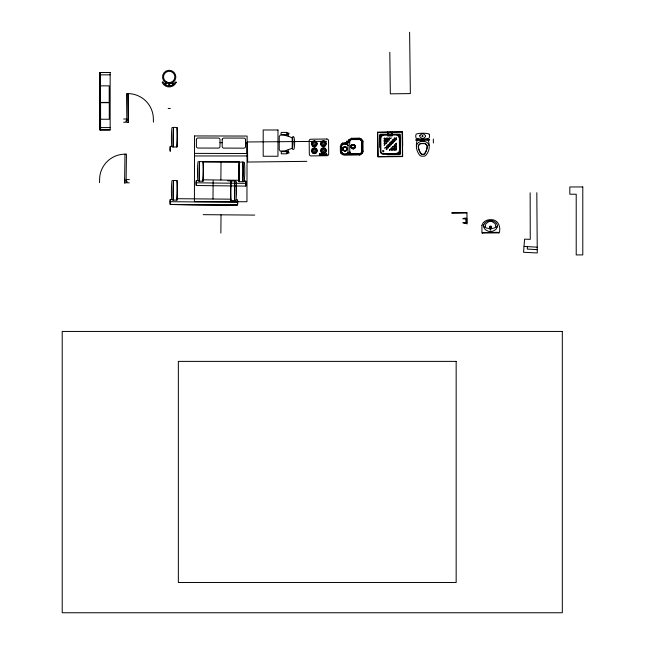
<?xml version="1.0" encoding="UTF-8"?>
<svg xmlns="http://www.w3.org/2000/svg" width="645" height="645" viewBox="0 0 645 645"><rect width="100%" height="100%" fill="white"/><g stroke="black" fill="none" stroke-linecap="round" stroke-linejoin="round"><path stroke-width="0.97" d="M170.28 146.359L170.24 151.333A10.425 10.425 0 0 1 170.28 146.359L171.788 146.367L172.336 146.979L176.915 147.02L177.165 145.633M171.788 199.45L170.28 199.434L170.24 204.417A1248.599 1248.599 0 0 0 237.481 204.989A10.425 10.425 0 0 0 237.521 200.006L236.014 199.998L235.457 200.595L230.878 200.555L230.652 199.168L177.165 198.708L176.915 200.095L172.336 200.055L171.788 199.45A99.556 99.556 0 0 1 171.949 180.737A11.054 11.054 0 0 1 177.077 180.777A106.498 106.498 0 0 1 177.077 198.612L176.915 200.095L177.085 180.568M177.085 127.484L176.915 147.02L177.077 145.536A106.498 106.498 0 0 0 177.077 127.702A11.054 11.054 0 0 0 171.949 127.654A99.556 99.556 0 0 0 171.788 146.367M238.9 180.269L239.126 181.656L243.713 181.697L244.261 181.1L245.769 181.116L245.729 186.091L196.282 185.518L196.33 180.544L197.838 180.552L198.378 181.164L202.957 181.197L203.215 179.818L238.997 180.269M203.127 161.669L202.957 181.197L203.127 179.721A106.498 106.498 0 0 0 203.127 161.887A11.054 11.054 0 0 0 197.991 161.839A99.556 99.556 0 0 0 197.838 180.552M212.995 199.015L213.148 180.785M220.872 179.963L221.025 161.734M220.872 233.047L221.025 214.817M231.039 181.027L230.878 200.555L230.741 199.071A106.498 106.498 0 0 1 231.039 181.237A11.054 11.054 0 0 1 236.175 181.277A99.556 99.556 0 0 1 236.014 199.998M237.521 200.006L237.481 204.989L170.24 204.417A10.425 10.425 0 0 1 170.28 199.434M239.037 180.116L239.19 161.887L203.215 161.581M239.295 162.129L239.126 181.656L238.989 180.181A106.498 106.498 0 0 1 239.295 162.347A11.054 11.054 0 0 1 244.423 162.387A99.556 99.556 0 0 1 244.261 181.1M99.556 182.648L99.604 178.891A25.518 25.518 0 0 1 124.969 154.163M124.598 182.954L124.969 154.115L126.452 154.115L126.081 182.954L124.598 182.954L124.638 179.197M482.573 233.063L482.944 232.522L498.246 232.337L498.625 232.869M319.251 154.542L319.936 153.8L320.565 154.776L319.42 154.937L319.775 154.042L320.63 154.494M319.46 154.526L319.936 154.969L320.42 154.494M321.387 154.518C322.25 152.252 323.637 156.163 321.524 154.881C321.621 155.558 323.33 153.236 322.218 154.929M321.597 154.534L322.178 153.994M324.282 154.921C322.911 152.921 325.943 155.743 324.338 153.978M324.903 154.437C323.919 156.445 324.588 152.518 324.693 154.437M325.661 154.413C326.701 152.22 327.749 156.235 325.773 154.784C325.918 152.502 327.604 156.082 326.475 153.953M325.87 154.413L326.483 154.881M380.195 138.369L381.155 135.773L383.952 134.523M400.069 150.277L399.11 152.873L396.312 154.123M527.449 246.608L527.271 249.067L537.245 249.655M363.079 151.172L362.788 152.518A1.701 1.701 0 0 1 362.659 152.784L362.2 153.51M340.326 146.609L341.269 144.109M349.703 141.102L349.775 152.107M350.953 146.512L351.178 145.673M361.668 152.147L361.643 141.311M341.552 145.996L342.422 144.375M342.995 148.044L342.713 149.019L343.463 150.478M343.132 148.35L343.043 148.761M343.196 148.189L343.761 147.447M346.994 149.027L346.873 149.64M346.873 149.85L347.042 148.584M349.566 141.747L349.646 141.279M348.05 152.607L347.961 145.157M351.033 146.512L351.283 145.48L351.09 145.867M354.984 147.012L354.315 148.108M355.258 146.794L355.121 147.407L355.306 146.238M343.035 147.955L342.866 148.382L343.019 147.818M343.1 148.487L343.253 148.052M348.55 140.408L348.147 141.69M346.55 149.842L346.76 149.293M351.501 145.746L351.372 147.278M351.469 146.625L351.614 146.036M354.508 147.552L354.766 146.842M354.798 147.536L355.016 146.729M355.25 147.286L354.597 148.205M348.445 140.707L349.001 139.618M341.608 145.609L342.003 144.803M349.663 141.207L350.63 139.917M346.623 150.253L346.268 150.616M346.671 150.051L347.002 149.503M351.251 145.706L351.67 145.133M348.163 152.293L347.139 153.647M351.573 146.109L351.912 145.568M348.905 153.3L349.227 153.373M361.708 152.035L361.248 152.873M495.61 226.524L495.215 223.702L492.014 221.525A6.297 6.297 0 0 0 488.902 221.566L485.758 223.815L485.435 226.645M164.773 84.293L165.701 82.633M165.588 84.906L166.595 83.092M348.211 141.561L347.647 142.287M342.971 147.915L344.212 146.947M346.188 150.317L346.76 148.624M346.913 149.761L346.397 150.406M351.13 145.762L351.493 145.19M351.42 145.907L352.517 144.883M354.589 147.415L353.492 148.285M361.418 152.631L360.628 153.413M380.316 134.781L380.348 151.881L381.147 153.518L382.799 154.276L399.819 153.978M399.948 153.865L399.787 134.636M341.157 144.254L342.632 143.061M312.285 145.98L313.397 144.762M315.268 142.722L316.381 141.513M321.476 152.809L322.589 151.591M324.451 149.559L325.572 148.342M348.913 139.739L351.589 138.256M343.164 147.737L343.575 147.197M346.172 150.624L346.599 150.172M351.428 145.27L352.436 144.657M351.581 145.625L352.065 145.109M351.807 145.689L352.412 145.19M354.476 148.406L354.927 147.947M362.321 153.365L361.119 154.445A1.701 1.701 0 0 1 360.853 154.582L359.45 154.985M312.228 152.784L313.414 151.64M315.405 149.729L316.598 148.584M321.25 145.738L322.444 144.593M324.435 142.682L325.628 141.537M344.753 144.109L345.688 143.23M340.899 149.463L341.834 148.584M355.129 139.626L356.064 138.748M351.275 154.655L352.202 153.776M361.676 147.036L362.603 146.165M342.293 144.48L343.164 143.98M347.768 142.19L342.463 143.15M343.696 147.503L345.776 147.278M351.533 145.149L352.291 144.714M352.243 145.294L352.92 145.036M346.317 150.18L345.123 150.809M346.413 150.487L345.51 150.978L346.059 150.769M353.758 148.189L353.331 148.31M354.516 147.939L352.823 148.503M354.186 148.503L354.661 148.132M354.573 148.334L353.283 148.761M380.453 134.668L399.674 134.507M350.437 140.054L351.323 139.578M343.745 147.076L344.833 146.746M344.293 146.842L345.478 146.826M354.355 148.39L353.92 148.705M346.744 153.849L347.236 153.583M360.829 153.276L359.684 153.752M360.378 153.542L359.862 153.728M346.841 142.642L347.333 142.489M352.307 144.98L352.783 144.811M345.857 150.559L344.551 150.785M345.309 151.019L344.446 151.051M351.388 139.562L360.095 139.554M342.842 144.101L343.672 143.875M352.114 144.698L354.129 144.673L355.322 146.342M352.065 144.819L352.904 144.544M345.043 151.099L345.873 150.874M353.46 148.826L353.976 148.689M346.131 154.01L346.889 153.784M351.203 139.618L351.815 139.481M352.896 144.464L353.339 144.456M346.357 153.962L343.616 154.01M359.846 154.929L344.253 155.171L342.116 154.469L340.842 153.042M324.161 153.752L323.524 154.389L324.161 155.123M319.936 155.179L319.928 153.8M322.073 155.155L322.065 153.776M463.997 222.928L466.174 222.856M351.428 138.272L359.346 138.175M424.668 141.521L420.717 141.569L420.709 140.949L424.66 140.9L424.668 141.521A5.394 5.394 0 0 1 429.256 147.197A13.36 13.36 0 0 1 426.111 155.002L425.902 155.203A5.015 5.015 0 0 1 424.41 156.146L421.387 156.179A4.725 4.725 0 0 1 419.887 155.397L419.677 155.203A16.319 16.319 0 0 1 416.404 147.495A5.418 5.418 0 0 1 420.717 141.529M311.301 143.779L313.663 143.754M315.002 143.738L317.364 143.706M320.412 143.674L322.766 143.642M324.113 143.633L326.467 143.601M343.43 143.908L346.244 143.875M352.88 144.794L353.355 144.794M352.759 145.069L353.492 145.052M344.559 146.77L345.22 146.77M352.315 148.084L353.412 148.294M353.565 148.818L352.46 148.737M311.382 150.72L313.744 150.688M315.083 150.672L317.445 150.648M320.492 150.608L322.847 150.583M324.193 150.567L326.547 150.543M344.664 151.091L345.22 151.083M348.494 153.107L349.517 153.091M359.805 153.736L351.606 153.808M306.794 161.347L247.672 162.04L247.438 141.973L326.588 141.311M463.94 218.228L466.682 218.187L466.738 223.275L463.997 223.307M462.634 218.808L466.029 218.76L466.077 222.67M462.683 222.759L466.029 222.719M123.663 119.027L126.863 119.011L126.863 120.542L125.92 120.938L125.92 122.219L123.687 122.227M110.142 72.49L99.798 72.514L99.798 129.911L110.15 129.911L110.15 72.514L99.798 72.514L99.91 129.927L110.15 129.911M100.467 74.844L110.15 74.828M99.822 85.866L109.215 85.858L109.215 102.41L100.491 102.41L100.491 85.858M99.854 102.555L100.523 102.555M99.886 119.244L109.279 119.244L109.279 102.7L100.555 102.7L100.555 119.244M100.572 127.589L110.255 127.573M128.371 122.445L128 93.614L128.371 122.445L126.888 122.445L126.517 93.614L128 93.614A25.518 25.518 0 0 1 153.365 118.382L153.413 122.139M287.033 132.854L289.081 133.257L288.686 134.192L287.025 134.192M292.29 142.319L292.886 142.319M292.29 143.964L292.886 143.964M287.025 152.026L288.686 152.026L289.081 152.978L287.033 153.381M247.051 155.953L194.516 155.953L194.516 153.389L247.075 153.502L247.075 142.747L245.519 142.747M466.94 212.777L451.839 212.963L466.94 212.777L467.077 224.041M168.184 108.449L170.353 108.457M219.993 142.69L222.194 142.698M203.127 162.016L239.263 162.04M227.733 180.906L230.95 180.939M170.264 201.7L237.505 202.272M203.215 214.664L254.702 215.099M463.94 218.599L466.117 218.623M196.306 182.801L245.753 183.374M129.29 182.833L127.049 182.769L127.081 181.487L126.154 181.068L126.194 179.544L129.395 179.633M326.297 155.098L326.338 153.728M396.086 134.386L398.916 135.571L399.932 138.143M524.062 246.406L537.221 247.196M359.144 138.167L360.934 138.667M359.265 139.376L359.757 139.449M344.769 151.091L342.938 149.688M343.551 153.994L343.011 153.833M353.645 144.601L354.186 144.794M353.267 144.778L354.161 145.085M346.018 143.851L347.357 144.383M352.517 148.415L351.444 147.455M344.946 146.746L346.413 147.366L346.905 148.334M353.057 148.769L351.404 147.85M345.083 147.076L345.494 147.165M351.847 153.849L350.549 153.284M353.831 144.561L354.573 144.964M353.807 144.641L354.516 145.028M353.331 145.028L354.161 145.383M352.235 148.044L351.598 147.262M352.186 148.269L352.92 148.511M345.559 146.939L346.405 147.455M343.987 150.575L344.736 150.809M380.308 148.011L379.752 147.197L379.615 135.256L380.187 134.208L400.069 134.16L400.472 154.034L399.44 154.639L387.5 154.776L386.669 154.236M359.983 139.513L360.619 139.828M354.436 144.875L354.895 145.302M350.686 153.389L350.187 152.905M343.793 150.793L344.341 151.027M341.882 152.792L343.334 153.945M360.765 138.57L362.571 140.376M353.718 144.867L354.702 145.625M352.073 147.915L352.597 148.229M352.484 148.664L351.065 147.374M346.083 147.479L345.615 147.197M343.18 149.64L344.245 150.696M343.616 150.68L343.196 150.172M355.121 138.756L356.072 139.61M361.668 146.173L362.611 147.028M344.744 143.246L345.696 144.101M351.259 153.784L352.21 154.639M340.891 148.6L341.842 149.455M321.283 148.527L322.5 149.64M324.54 151.511L325.757 152.623M312.099 141.698L313.317 142.811M315.349 144.682L316.566 145.794M360.668 139.868L361.144 140.304M354.041 145.286L354.758 146.431M347.26 144.319L347.736 144.786M347.76 144.827L348.09 145.48M346.091 147.1L346.986 148.318M343.1 150.164L343.535 150.624M342.06 153.067L341.689 152.309M321.339 141.448L322.484 142.642M324.395 144.633L325.54 145.826M312.317 148.495L313.454 149.688M315.373 151.68L316.51 152.865M361.023 140.167L361.7 141.602M355.048 145.528L354.758 145.278M354.798 145.786L354.976 146.254M347.558 144.577L347.937 145.109M346.309 147.262L346.752 147.947M350.291 153.034L349.663 151.511M346.22 147.592L346.776 148.721M172.658 82.633L173.586 84.293M171.772 83.092L172.779 84.906M351.323 147.737L350.969 146.955M343.051 150.083L342.882 149.535L343.059 149.963M362.474 140.207L362.748 140.828M362.675 140.642L362.974 141.892M340.939 153.212L340.383 151.341M351.485 146.883L351.654 147.383M351.275 146.778L351.525 147.608M351.243 147.592L350.953 146.842M343.342 149.963L343.075 149.293M355.048 145.706L355.258 146.463M346.929 148.156L347.058 148.689M343.051 149.148L343.148 149.559M341.616 151.93L341.826 152.688M466.311 218.808L466.359 222.67M433.335 139.038L433.384 142.997M409.607 32.25L410.357 93.59L390.322 93.839L389.814 52.277M402.512 131.661L402.682 145.851M392.249 131.774L392.305 135.942L387.782 135.998L387.734 131.83M362.958 141.69L363.07 151.365M354.984 146.302L354.992 146.971M354.718 146.23L354.726 147.044M351.525 146.262L351.533 147.076M347.018 148.423L347.026 149.398M343.084 148.535L343.092 149.374M342.842 148.487L342.858 149.43M341.584 145.714L341.665 152.204M340.342 146.407L340.399 151.543M326.209 153.953L326.217 154.881M324.072 153.978L324.08 154.905M323.403 140.61L323.427 142.964M323.443 144.311L323.476 146.665M323.484 147.544L323.516 149.906M323.524 151.244L323.556 153.607M321.936 154.002L321.944 154.929M320.065 154.026L320.081 154.953M319.799 154.026L319.807 154.953M314.292 140.715L314.325 143.069M314.341 144.416L314.365 146.778M314.381 147.649L314.405 150.011M314.421 151.349L314.446 153.712M536.809 192.71L537.269 252.961L523.555 252.292L524.57 239.158L530.255 239.351L530.142 192.799M100.459 72.506L100.572 129.927M288.138 134.192L288.138 136.176M288.138 150.043L288.138 152.026M286.493 134.628L286.493 135.756M286.493 150.47L286.493 151.607M169.683 83.592L169.683 85.954M169.184 82.616L169.184 83.616M168.684 83.592L168.684 85.954M196.282 185.518A10.425 10.425 0 0 1 196.33 180.544M245.769 181.116A10.425 10.425 0 0 1 245.729 186.091M483.903 226.064A2.354 2.354 0 0 0 485.185 227.483A12.852 12.852 0 0 0 495.876 227.354A2.354 2.354 0 0 0 497.126 225.903M390.378 132.427A1.508 1.508 0 0 1 391.265 134.732A1.508 1.508 0 0 1 388.79 134.765A1.508 1.508 0 0 1 389.62 132.435M390.378 132.33A1.604 1.604 0 0 1 391.346 134.781A1.604 1.604 0 0 1 388.709 134.813A1.604 1.604 0 0 1 389.62 132.338M417.452 139.675A12.739 12.739 0 0 1 417.928 138.707M416.412 146.157A14.964 14.964 0 0 1 417.194 140.304M427.377 138.57A12.739 12.739 0 0 1 427.885 139.546M428.159 140.167A14.754 14.754 0 0 1 429.119 145.52M194.548 135.942L194.411 201.619L246.946 201.732L247.091 136.055L194.548 135.942M196.403 139.634L196.386 146.399A1.645 1.645 0 0 0 198.023 148.044L218.341 148.092A1.645 1.645 0 0 0 219.985 146.455L220.001 139.691A1.645 1.645 0 0 0 218.365 138.046L198.047 137.998A1.645 1.645 0 0 0 196.403 139.634M222.203 139.691L222.186 146.455A1.645 1.645 0 0 0 223.831 148.1L243.866 148.148A1.645 1.645 0 0 0 245.511 146.504L245.527 139.747A1.645 1.645 0 0 0 243.891 138.095L223.847 138.054A1.645 1.645 0 0 0 222.203 139.691M234.611 181.011L234.498 200.587A106.498 106.498 0 0 0 234.611 181.011M242.867 162.121L242.746 181.688A106.498 106.498 0 0 0 242.867 162.121M173.513 127.412L173.295 146.987A106.498 106.498 0 0 1 173.513 127.412M173.513 180.495L173.295 200.063A106.498 106.498 0 0 1 173.513 180.495M199.555 161.597L199.337 181.172A106.498 106.498 0 0 1 199.555 161.597M176.222 82.229L176.19 82.407A7.675 7.675 0 0 1 162.185 82.439L162.451 81.77L163.096 82.028A6.676 6.676 0 0 0 175.263 82.028L176.222 82.229M346.462 141.529C348.042 143.617 347.615 139.401 346.47 141.489M422.015 136.087C423.402 138.215 423.289 133.999 422.024 136.039M384.089 138.74L384.791 138.095L384.089 138.74M384.138 141.844L384.847 141.207L384.138 141.844M384.122 140.312L384.823 139.667L384.122 140.312M384.154 143.416L384.855 142.771L384.154 143.416M384.21 145.117L384.92 144.472L384.21 145.117M384.839 148.108L385.541 147.471L384.839 148.108M385.686 140.255L386.395 139.618L385.686 140.255M385.67 138.723L386.379 138.078L385.67 138.723M385.702 141.827L386.403 141.182L385.702 141.827M385.766 143.529L386.468 142.884L385.766 143.529M386.387 146.528L387.097 145.883L386.387 146.528M386.291 149.632L386.992 148.987L386.291 149.632M386.403 148.06L387.113 147.415L386.403 148.06M387.25 140.239L387.959 139.594L387.25 140.239M387.242 138.675L387.943 138.03L387.242 138.675M387.314 141.94L388.016 141.303L387.314 141.94M387.839 148.044L388.54 147.399L387.839 148.044M387.959 146.471L388.661 145.826L387.959 146.471M387.935 144.94L388.645 144.295L387.935 144.94M388.806 138.651L389.507 138.014L388.806 138.651M388.814 140.223L389.524 139.578L388.814 140.223M389.387 146.455L390.096 145.81L389.387 146.455M389.507 144.883L390.209 144.238L389.507 144.883M389.491 143.351L390.193 142.706L389.491 143.351M390.362 138.635L391.072 137.99L390.362 138.635M390.935 144.867L391.644 144.222L390.935 144.867M391.055 143.295L391.765 142.658L391.055 143.295M391.039 141.763L391.741 141.118L391.039 141.763M392.491 143.279L393.192 142.642L392.491 143.279M392.603 141.707L393.313 141.07L392.603 141.707M392.587 140.175L393.297 139.53L392.587 140.175M394.039 141.69L394.748 141.053L394.039 141.69M394.159 140.126L394.861 139.481L394.159 140.126M394.143 138.586L394.845 137.941L394.143 138.586M395.587 140.11L396.296 139.465L395.587 140.11M395.708 138.538L396.417 137.893L395.708 138.538M292.322 143.117L292.104 148.334L284.824 150.906L280.091 151.027L279.237 149.543L279.237 136.692L280.091 135.208L280.962 135.007A22.648 22.648 0 0 1 292.104 137.893L292.322 143.117M389.411 150.172L390.104 149.543L389.411 150.172M390.967 148.584L391.652 147.955L390.967 148.584M391.112 150.196L391.805 149.567L391.112 150.196M392.515 146.995L393.208 146.367L392.515 146.995M392.684 150.172L393.377 149.543L392.684 150.172M392.668 148.608L393.353 147.979L392.668 148.608M394.2 145.456L394.893 144.827L394.2 145.456M394.232 148.584L394.925 147.955L394.232 148.584M394.216 147.02L394.909 146.391L394.216 147.02M394.216 150.156L394.909 149.527L394.216 150.156M395.748 143.875L396.441 143.246L395.748 143.875M395.788 146.995L396.481 146.367L395.788 146.995M395.772 145.431L396.457 144.811L395.772 145.431M395.788 150.148L396.481 149.519L395.788 150.148M395.772 148.568L396.465 147.939L395.772 148.568M380.808 137.941L380.929 151.648L381.558 153.099L383.025 153.687L396.191 153.542L398.86 152.22L399.489 150.172L399.352 138.264L398.03 135.603L395.982 134.974L383.541 135.144L381.606 136.184L380.808 137.941M377.736 132.451L378.115 156.622L402.432 156.34L402.158 132.023L377.736 132.451M481.936 225.323L481.92 233.071L499.278 232.861C500.988 227.161 498.327 219.84 491.732 219.671C487.789 219.219 482.92 221.122 481.936 225.323M489.958 226.83C490.426 229.241 491.958 225.419 489.958 226.83M490.127 229.588C490.482 231.418 491.651 228.507 490.127 229.588M377.519 132.193L377.889 156.856L402.657 156.574L402.375 131.79L377.519 132.193M483.766 224.766L483.661 225.186A4.354 4.354 0 0 0 483.774 227.371L485.395 229.741L488.096 231.168A8.627 8.627 0 0 0 493.054 231.103L495.723 229.612L497.287 227.209A4.354 4.354 0 0 0 497.351 225.016L495.892 222.533L493.078 220.921A8.595 8.595 0 0 0 487.83 220.993L485.056 222.662L483.766 224.766M287.122 133.507L286.815 134.628L281.293 134.628L280.986 133.507L281.293 132.402L286.815 132.402L287.122 133.507M281.293 151.607L281.293 153.816L286.815 153.816L286.815 151.607L281.293 151.607M382.759 150.882C382.88 153.752 385.315 149.592 382.759 150.882M419.943 135.337L419.855 135.547A1.798 1.798 0 0 0 419.871 136.796L421.604 138.248A3.62 3.62 0 0 0 423.733 138.215L425.426 136.716A1.798 1.798 0 0 0 425.41 135.474L423.676 134.015A3.62 3.62 0 0 0 421.548 134.047L419.943 135.337M293.169 136.796L292.322 137.248A27.727 27.727 0 0 1 292.322 149.035L293.169 149.479L294.023 149.035A27.727 27.727 0 0 0 294.015 137.248L293.169 136.796M424.741 143.408L420.717 143.464A3.548 3.548 0 0 0 418.299 147.495A15.158 15.158 0 0 0 421.024 153.897A2.846 2.846 0 0 0 422.886 154.518A2.846 2.846 0 0 0 424.676 153.881A15.158 15.158 0 0 0 427.264 147.391A3.548 3.548 0 0 0 424.741 143.408M424.708 143.617L420.75 143.674A3.338 3.338 0 0 0 418.508 147.463A14.948 14.948 0 0 0 421.177 153.752A2.644 2.644 0 0 0 422.878 154.316A2.644 2.644 0 0 0 424.523 153.744A14.948 14.948 0 0 0 427.054 147.358A3.338 3.338 0 0 0 424.708 143.617M390.37 132.185L389.628 132.572L390.37 132.185M326.846 139.022L310.817 139.207A1.669 1.669 0 0 0 309.173 140.9L309.326 154.252A1.669 1.669 0 0 0 311.019 155.905L327.039 155.711A1.669 1.669 0 0 0 328.692 154.026L328.531 140.674A1.669 1.669 0 0 0 326.846 139.022M359.289 139.143L351.912 139.231A2.765 2.765 0 0 0 349.235 141.44A2.765 2.765 0 0 1 346.558 143.658L343.89 143.69A2.58 2.58 0 0 0 341.334 146.302L341.399 151.752A2.58 2.58 0 0 0 344.011 154.308L359.467 154.123A2.765 2.765 0 0 0 362.2 151.325L362.087 141.876A2.765 2.765 0 0 0 359.289 139.143M429.578 139.522L415.807 139.691L415.815 140.32L429.586 140.15L429.578 139.522M277.971 129.984L263.192 129.984L263.192 156.251L277.971 156.251L277.971 129.984M582.79 186.953L569.825 186.953L569.825 194.218L576.211 194.218L576.211 254.912L582.79 254.912L582.79 186.953M562.319 331.441L62.21 331.441L62.21 612.75L562.319 612.75L562.319 331.441M456.16 361.385L178.351 361.385L178.351 582.5L456.16 582.5L456.16 361.385M351.065 147.06L351.057 146.294L350.985 147.068M489.74 227.685A1 1 0 0 0 491.458 227.435A1 1 0 0 0 490.385 226.072A1 1 0 0 0 489.74 227.685M322.089 153.059A2.862 2.862 0 0 0 326.386 150.575A2.862 2.862 0 0 0 322.089 148.092A2.862 2.862 0 0 0 322.089 153.059M322.339 152.623A2.362 2.362 0 0 0 325.886 150.575A2.362 2.362 0 0 0 322.339 148.527A2.362 2.362 0 0 0 322.339 152.623M322.008 146.117A2.862 2.862 0 0 0 326.306 143.642A2.862 2.862 0 0 0 322.008 141.158A2.862 2.862 0 0 0 322.008 146.117M322.258 145.681A2.362 2.362 0 0 0 325.806 143.642A2.362 2.362 0 0 0 322.258 141.594A2.362 2.362 0 0 0 322.258 145.681M312.978 153.163A2.862 2.862 0 0 0 317.276 150.68A2.862 2.862 0 0 0 312.978 148.205A2.862 2.862 0 0 0 312.978 153.163M313.228 152.728A2.362 2.362 0 0 0 316.776 150.68A2.362 2.362 0 0 0 313.228 148.632A2.362 2.362 0 0 0 313.228 152.728M312.898 146.222A2.862 2.862 0 0 0 317.195 143.746A2.862 2.862 0 0 0 312.898 141.263A2.862 2.862 0 0 0 312.898 146.222M313.147 145.794A2.362 2.362 0 0 0 316.695 143.746A2.362 2.362 0 0 0 313.147 141.698A2.362 2.362 0 0 0 313.147 145.794M166.345 81.85A5.676 5.676 0 0 0 174.859 76.94A5.676 5.676 0 0 0 166.345 72.022A5.676 5.676 0 0 0 166.345 81.85M165.434 82.463A6.676 6.676 0 0 0 175.843 77.416A6.676 6.676 0 0 0 166.265 70.934A6.676 6.676 0 0 0 165.434 82.463M429.231 134.353A0.839 0.839 0 0 0 428.619 133.813A27.098 27.098 0 0 0 416.63 133.926A0.839 0.839 0 0 0 416.025 134.474A5.321 5.321 0 0 0 416.057 137.933A0.839 0.839 0 0 0 416.678 138.473A27.098 27.098 0 0 0 428.675 138.288A0.839 0.839 0 0 0 429.272 137.732A5.321 5.321 0 0 0 429.231 134.353"/></g></svg>
